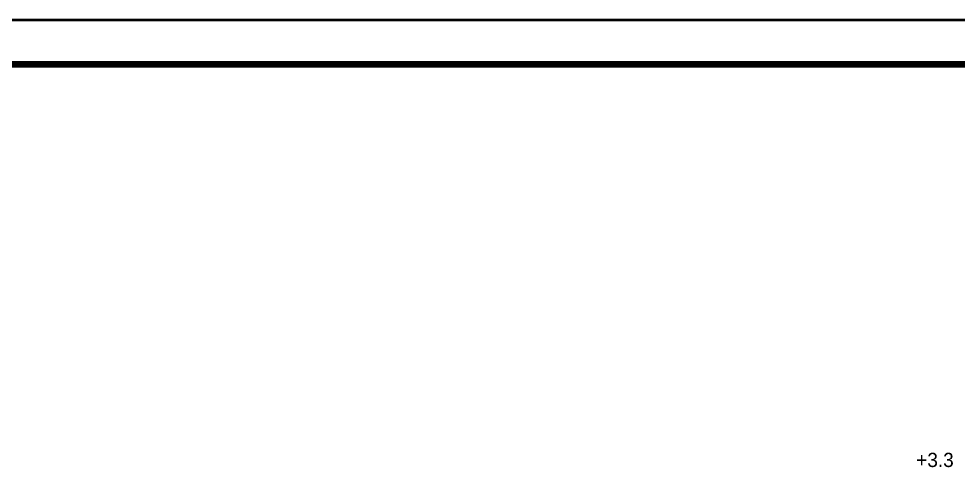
# Model space of a CAD drawing. Header units: millimetres. Extents: x 0 to 841, y 0 to 594.
# Drawn here: x 543.6 to 650.5, y 542.9 to 594.1 of the extents above; entities that cross this region are included whole.
import ezdxf

# ---------------------------------------------------------------- set-up
doc = ezdxf.new("R2010")
doc.units = ezdxf.units.MM
doc.layers.add('Sheet', color=255, linetype='Continuous')

msp = doc.modelspace()

# ---------------------------------------------------------------- linework, layer by layer
at = {"layer": 'Sheet'}
for points, const_width in [([(0.04, 594), (841, 594)], 0.3), ([(20.03, 588.97), (836.01, 588.97)], 0.749)]:
    msp.add_lwpolyline(points, dxfattribs=dict(at, const_width=const_width))
at = {"layer": 'Sheet', "const_width": 0.0991}
msp.add_lwpolyline([(0.04, 594), (0.04, 0), (841, 0), (841, 594), (0.04, 594), (0.04, 594)], close=True, dxfattribs=at)
msp.add_lwpolyline([(0.04, 594), (0.04, 0), (841, 0), (841, 594), (0.04, 594), (0.04, 594)], close=True, dxfattribs=at)

# ---------------------------------------------------------------- texts
at = {"layer": 'Sheet'}
msp.add_text('+3.3', height=1.617, dxfattribs=at).set_placement((645.71, 543.15))

doc.saveas('drawing.dxf')
